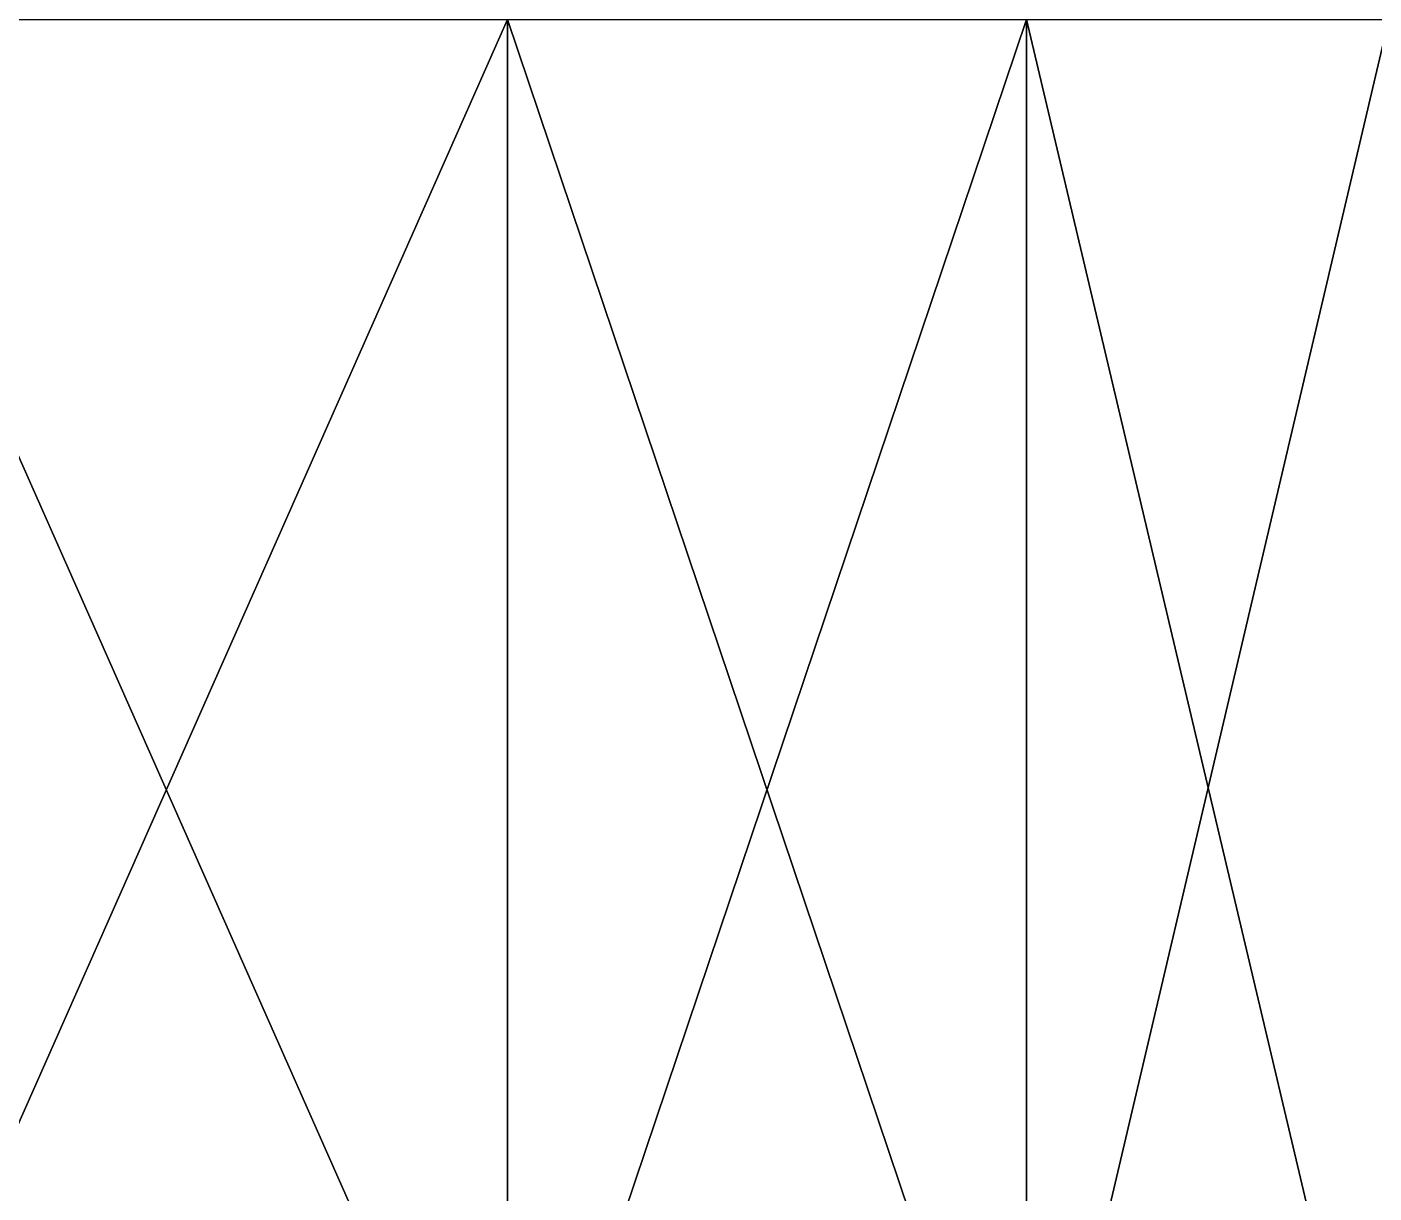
# Model space of a CAD drawing. Header units: centimetres. Extents: x -535 to 535, y -497 to 497.
# Drawn here: x -335.88 to -305.96, y 250.65 to 276.56 of the extents above; entities that cross this region are included whole.
import ezdxf

# ---------------------------------------------------------------- set-up
doc = ezdxf.new("R2010")
doc.units = ezdxf.units.CM
doc.layers.add('Object011', color=7, linetype='Continuous', true_color=0xe05656)

msp = doc.modelspace()

# ---------------------------------------------------------------- meshes
at = {"layer": 'Object011', "color": 31, "true_color": 0xe4b899}
mesh = msp.add_polyface(dxfattribs=at)
corners = [(-313.675, 276.723, 167.693), (-305.625, 276.723, 162.908), (-305.626, 315.595, 162.908), (-325.205, 276.723, 170.104), (-313.675, 315.595, 167.693), (-325.205, 242.492, 170.104), (-313.675, 242.492, 167.693), (-305.625, 242.492, 162.908), (-340.367, 208.261, 170.908), (-325.205, 208.261, 170.104), (-340.367, 242.492, 170.908), (-298.296, 242.492, -374.366), (-300.724, 242.492, -378.084), (-300.724, 276.723, -378.084), (-305.581, 276.723, -380.426), (-305.581, 242.492, -380.426), (-313.675, 208.261, -381.831), (-325.205, 208.261, -382.533), (-325.205, 242.492, -382.533), (-313.675, 242.492, -381.831), (-305.581, 208.261, -380.426), (-340.367, 276.723, -382.768), (-325.205, 276.723, -382.533), (-340.367, 242.492, -382.768), (-300.904, 242.492, 154.983), (-300.904, 208.261, 154.983), (-298.565, 208.261, 143.243), (-298.565, 242.492, 143.243), (-305.625, 208.261, 162.908), (-313.675, 208.261, 167.693), (-359.36, 242.492, 170.908), (-340.367, 276.723, 170.908), (-325.205, 315.595, 170.104), (-300.724, 208.261, -378.084), (-298.296, 208.261, -374.366), (-313.675, 276.723, -381.831), (-340.367, 208.261, -382.768), (-300.904, 276.723, 154.983), (-298.565, 276.723, 143.243)]
mesh.append_faces([[corners[k] for k in face] for face in [(0, 1, 2), (3, 0, 4), (0, 3, 5), (5, 6, 0), (1, 0, 6), (6, 7, 1), (8, 9, 5), (5, 10, 8), (11, 12, 13), (14, 13, 12), (12, 15, 14), (16, 17, 18), (18, 19, 16), (20, 16, 19), (19, 15, 20), (21, 22, 18), (18, 23, 21), (24, 25, 26), (26, 27, 24), (25, 24, 7), (7, 28, 25), (29, 28, 7), (7, 6, 29), (9, 29, 6), (6, 5, 9), (30, 10, 31), (3, 31, 10), (10, 5, 3), (31, 3, 32), (33, 20, 15), (15, 12, 33), (34, 33, 12), (35, 14, 15), (15, 19, 35), (22, 35, 19), (19, 18, 22), (17, 36, 23), (23, 18, 17), (37, 1, 7), (7, 24, 37), (38, 37, 24), (24, 27, 38)]], dxfattribs={"vtx2": -1, "color": 31})

doc.saveas('drawing.dxf')
